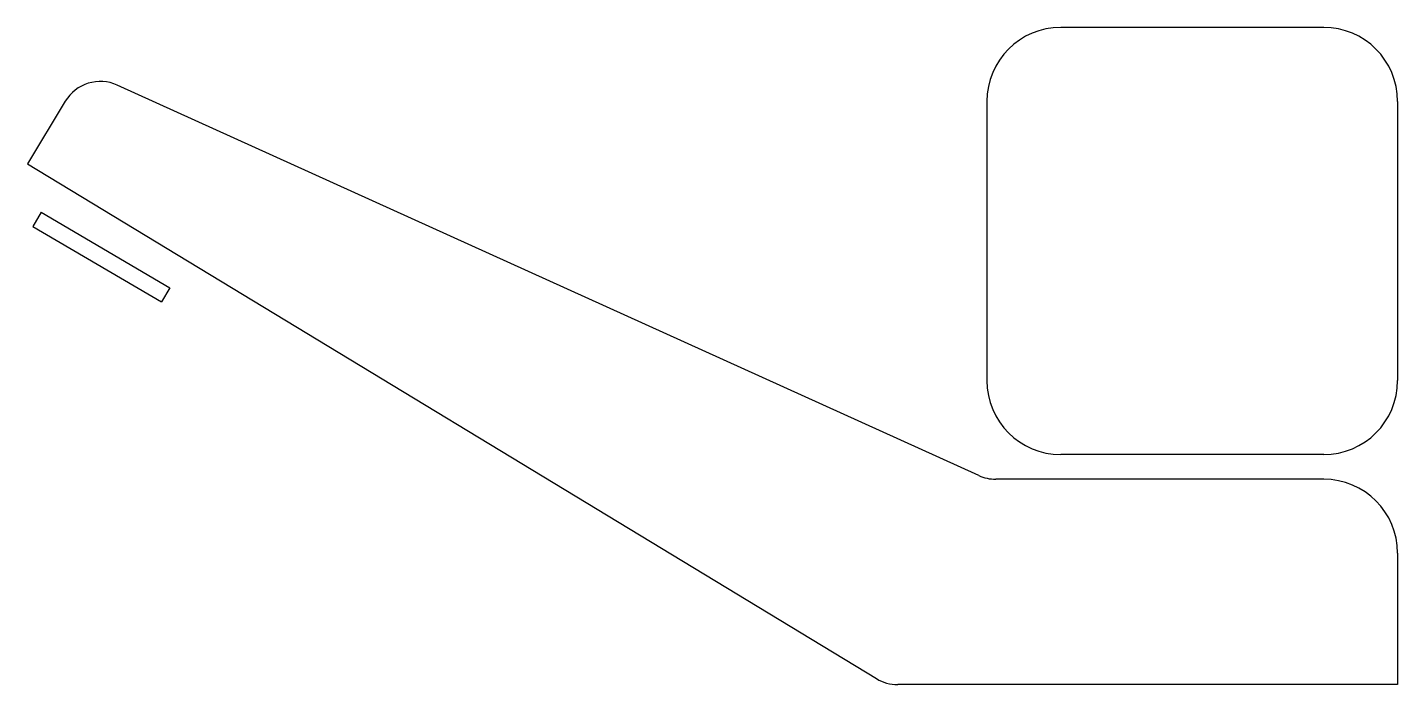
# Model space of a CAD drawing. Header units: millimetres. Extents: x -2995.132 to -2994.965, y 2928.333 to 2928.413.
import ezdxf

# ---------------------------------------------------------------- set-up
doc = ezdxf.new("R2010")
doc.units = ezdxf.units.MM
doc.header["$LTSCALE"] = 10
doc.layers.add('banheiro_acessórios', color=2, linetype='Continuous')

msp = doc.modelspace()

# ---------------------------------------------------------------- linework, layer by layer
at = {"layer": 'banheiro_acessórios'}
for p, q in [((-2994.974232943066, 2928.413218263998), (-2995.006232943065, 2928.413218263998)), ((-2995.016216763207, 2928.35866413818), (-2995.121092427766, 2928.406194524219)), ((-2995.127434703641, 2928.404228066868), (-2995.132040008296, 2928.396613899794)), ((-2995.015232943065, 2928.404218263998), (-2995.015232943065, 2928.370218263999)), ((-2994.965232943066, 2928.404218263998), (-2994.965232943066, 2928.370218263999)), ((-2995.132040008296, 2928.396613899794), (-2995.028683657577, 2928.33394284053)), ((-2995.130352538479, 2928.390723047036), (-2995.131366585003, 2928.388999182294)), ((-2995.130352538479, 2928.390723047036), (-2995.114705091083, 2928.381518589601)), ((-2995.131366585003, 2928.388999182294), (-2995.115719137607, 2928.37979472486)), ((-2995.114705091083, 2928.381518589601), (-2995.115719137607, 2928.37979472486)), ((-2994.974232943066, 2928.361218263999), (-2995.006232943065, 2928.361218263999)), ((-2994.974232943066, 2928.358218263998), (-2995.014152801475, 2928.358218263998)), ((-2994.965232943066, 2928.349218263998), (-2994.965232943066, 2928.333218263998)), ((-2994.965232943066, 2928.333218263998), (-2995.026091215839, 2928.333218263998))]:
    msp.add_line(p, q, dxfattribs=at)
for centre, radius, start, end in [((-2995.006232943065, 2928.404218263998), 0.009000000000000001, 90, 180), ((-2994.974232943066, 2928.404218263998), 0.009000000000000001, 7.016477563892661e-15, 89.99999999999025), ((-2995.123156389498, 2928.401640398401), 0.005, 65.619633248658, 148.833038543102), ((-2995.006232943065, 2928.370218263999), 0.009000000000000001, 180, 270), ((-2994.974232943066, 2928.370218263999), 0.009000000000000001, 270, 7.016477563892661e-15), ((-2995.014152801475, 2928.363218263998), 0.005, 245.619633248661, 269.9999999999902), ((-2994.974232943066, 2928.349218263998), 0.009000000000000001, 7.016477563892661e-15, 90), ((-2995.026091215839, 2928.338218263998), 0.005, 238.769092630133, 269.9999999999935)]:
    msp.add_arc(centre, radius, start, end, dxfattribs=at)

doc.saveas('drawing.dxf')
